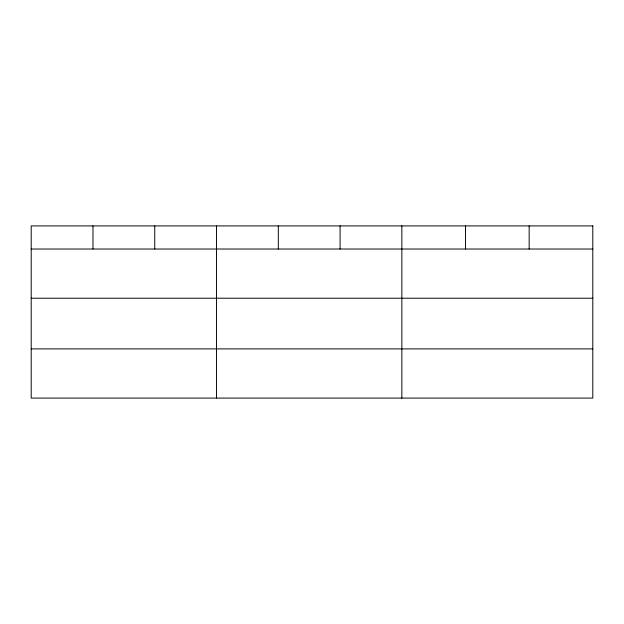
<?xml version="1.0" encoding="UTF-8"?>
<svg xmlns="http://www.w3.org/2000/svg" width="624" height="624" viewBox="0 0 624 624"><rect width="100%" height="100%" fill="white"/><g stroke="black" fill="none" stroke-linecap="round" stroke-linejoin="round"><path stroke-width="0.94" d="M31.2 249.023L592.8 249.023M31.2 298.217L592.8 298.217M31.2 348.894L592.8 348.894M529.152 225.911L529.152 249.023M465.504 225.911L465.504 249.023M401.856 225.911L401.856 398.089M340.08 225.911L340.08 249.023M278.304 225.911L278.304 249.023M216.528 225.911L216.528 398.089M154.752 225.911L154.752 249.023M92.976 225.911L92.976 249.023M592.8 225.911L31.2 225.911L31.2 398.089L592.8 398.089L592.8 225.911"/></g></svg>
